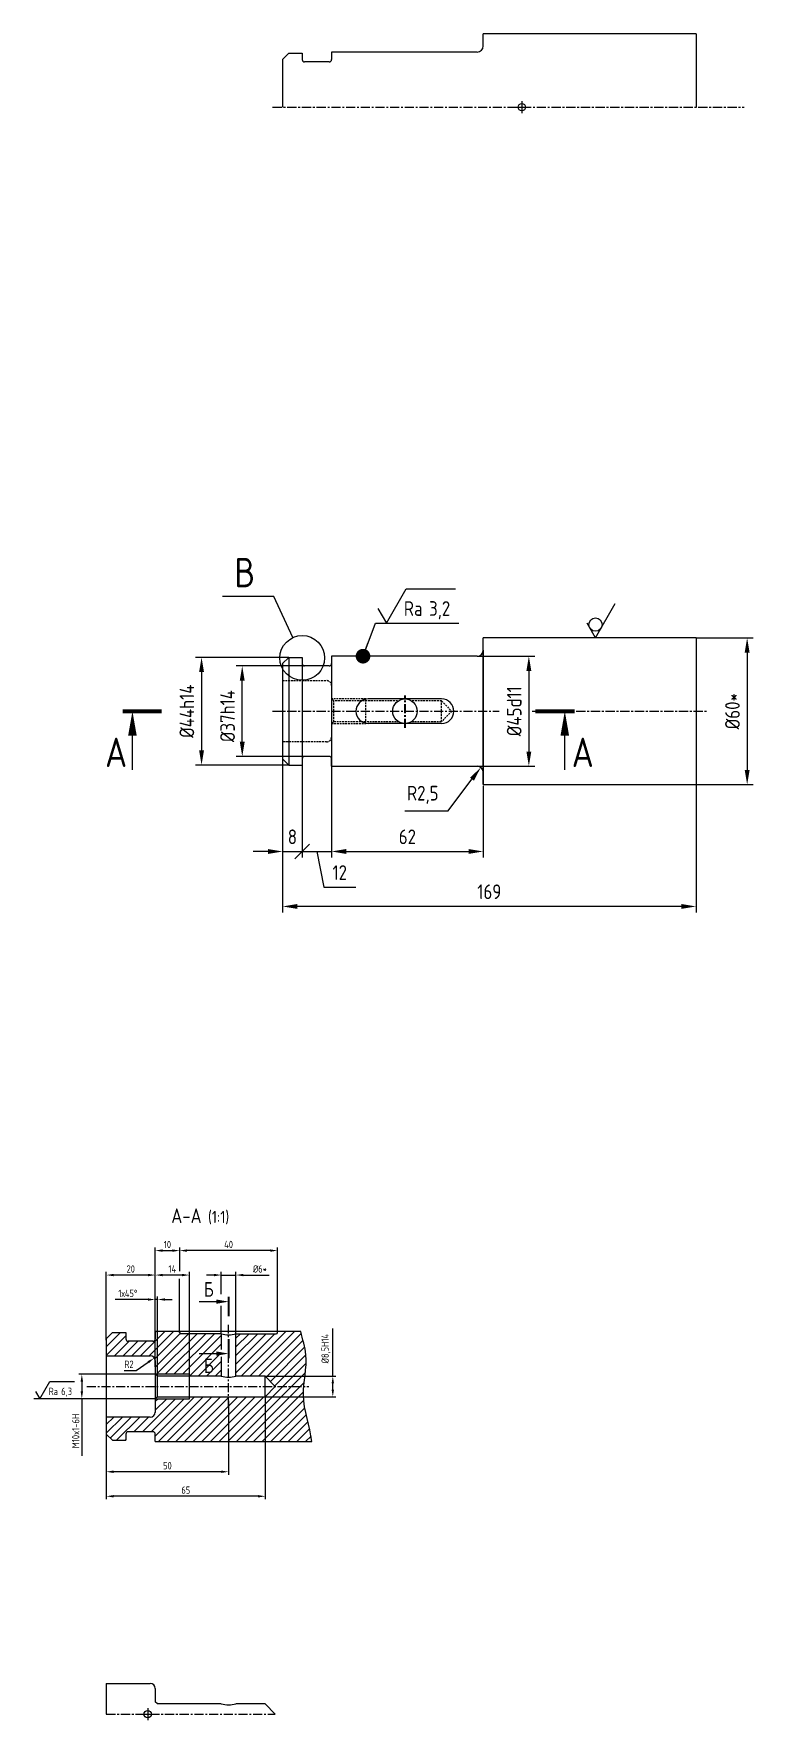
# Model space of a CAD drawing. Header units: millimetres. Extents: x -8691 to -7552, y 71657 to 72350.
# Drawn here: x -8272 to -7977, y 71661 to 72350 of the extents above; entities that cross this region are included whole.
import ezdxf
from ezdxf.enums import TextEntityAlignment as Align

# ---------------------------------------------------------------- set-up
doc = ezdxf.new("R2010")
doc.units = ezdxf.units.MM
doc.header["$LTSCALE"] = 3
doc.header["$MEASUREMENT"] = 0
doc.linetypes.add('CENTER', pattern=[2, 1.25, -0.25, 0.25, -0.25])
doc.linetypes.add('HIDDEN', pattern=[0.375, 0.25, -0.125])
for name, color, linetype in [('Bord', 1, 'Continuous'), ('CEN', 5, 'CENTER'), ('Cont', 6, 'Continuous'), ('DIM', 7, 'Continuous'), ('HATCH', 2, 'Continuous'), ('HIDE', 2, 'HIDDEN'), ('Text', 3, 'Continuous'), ('Textb', 6, 'Continuous')]:
    doc.layers.add(name, color=color, linetype=linetype)
doc.styles.add('Style1', font='romans.shx', dxfattribs={"width": 0.8})
doc.dimstyles.new('Lin_2.5', dxfattribs={"dimscale": 2.5, "dimtxt": 3, "dimasz": 3, "dimexe": 1.25, "dimexo": 0, "dimgap": 1.5, "dimtad": 1, "dimdec": 0, "dimrnd": 0.0005, "dimtxsty": 'Style1', "dimcen": 2.5, "dimclrt": 3, "dimadec": 0, "dimazin": 0, "dimtfac": 1, "dimtdec": 0, "dimtmove": 0, "dimatfit": 3, "dimldrblk": 'DOT', "dimfxl": 1, "dimarcsym": 0})
doc.dimstyles.new('Lin_2_1', dxfattribs={"dimscale": 2, "dimtxt": 3, "dimasz": 3, "dimexe": 1.25, "dimexo": 0, "dimgap": 1, "dimtad": 1, "dimtoh": 1, "dimdec": 0, "dimrnd": 0.0005, "dimtxsty": 'Style1', "dimcen": 2.5, "dimclrt": 3, "dimadec": 0, "dimazin": 0, "dimtfac": 1, "dimtdec": 0, "dimtmove": 0, "dimatfit": 3, "dimldrblk": 'DOT', "dimfxl": 1, "dimarcsym": 0})
doc.dimstyles.new('Lin_2_topach', dxfattribs={"dimscale": 2, "dimtxt": 3, "dimasz": 3, "dimexe": 1.25, "dimexo": 0, "dimgap": 1, "dimtad": 1, "dimdec": 3, "dimrnd": 0.0005, "dimtxsty": 'Style1', "dimcen": 2.5, "dimclrt": 3, "dimadec": 0, "dimazin": 0, "dimtfac": 1, "dimtdec": 3, "dimtmove": 0, "dimatfit": 3, "dimldrblk": 'DOT', "dimfxl": 1, "dimarcsym": 0})
doc.dimstyles.new('Rad', dxfattribs={"dimtxt": 3, "dimasz": 3, "dimexe": 1.25, "dimexo": 0, "dimgap": 1, "dimtad": 1, "dimtoh": 1, "dimdec": 3, "dimrnd": 0.0005, "dimtxsty": 'Style1', "dimcen": 2.5, "dimclrt": 3, "dimadec": 0, "dimazin": 0, "dimtfac": 1, "dimtdec": 3, "dimtmove": 0, "dimatfit": 3, "dimfxl": 1, "dimarcsym": 0})
doc.dimstyles.new('RAD2', dxfattribs={"dimtxt": 3, "dimasz": 3, "dimexe": 1.5, "dimexo": 0, "dimgap": 1.5, "dimtad": 2, "dimtoh": 1, "dimzin": 9, "dimdsep": 46, "dimtxsty": 'Style1', "dimcen": 0, "dimclrt": 3, "dimadec": 0, "dimazin": 0, "dimtfac": 1, "dimtix": 1, "dimtmove": 1, "dimatfit": 3, "dimfxl": 1, "dimtolj": 1, "dimtzin": 9, "dimarcsym": 0})
pattern_1 = [(45, (-152.0613, 0), (-1.76776695, 1.76776695), [])]

# ---------------------------------------------------------------- blocks, each defined once
blk = doc.blocks.new('ZNAK17')
at = {"layer": 'Text', "style": 'Style1', "width": 0.8}
blk.add_attdef('1', (4.05, -1.31), '', height=3, dxfattribs=at)
at = {"layer": 'Textb', "style": 'Style1', "width": 0.8}
blk.add_attdef('А', text='', height=6, dxfattribs=at).set_placement((3.96, 0.07), align=Align.RIGHT)
blk.add_attdef('SC', (6.6, 0.07), '', height=5, dxfattribs=at)
blk = doc.blocks.new('ZNAK01')
at = {"layer": 'Textb', "style": 'Style1', "width": 0.8}
blk.add_attdef('А', text='', height=6, dxfattribs=at).set_placement((3.95, -0.02), align=Align.RIGHT)
blk.add_attdef('SC(1)', (5.07, -0.02), '', height=5, dxfattribs=at)
blk = doc.blocks.new('sherISO_04')
at = {"layer": 'Text'}
blk.add_line((4.04, 7), (14.12, 7), dxfattribs=at)
blk.add_lwpolyline([(-1.73, 3), (0, 0), (4.04, 7)], dxfattribs=at)
at = {"layer": 'Text', "style": 'Style1', "width": 0.8}
blk.add_text('Ra', height=3, dxfattribs=at).set_placement((3.58, 1.5))
blk.add_attdef('3,2', (8.73, 1.5), '', height=3, dxfattribs=at)
blk = doc.blocks.new('sherISO_09')
at = {"layer": 'Text'}
for q in [(4.04, 7), (-1.73, 3)]:
    blk.add_line((0, 0), q, dxfattribs=at)
blk.add_circle((0, 2.71), 1.35, dxfattribs=at)
blk = doc.blocks.new('*D29')
at = {"layer": 'Defpoints', "color": 0, "transparency": 16777216}
for p in [(-8000.81, 72103.01), (-8000.81, 72043.01), (-7979.91, 72043.01)]:
    blk.add_point(p, dxfattribs=at)
at = {"layer": 'DIM', "color": 0, "lineweight": -2, "transparency": 16777216}
for p, q in [((-8000.81, 72103.01), (-7977.41, 72103.01)), ((-7979.91, 72097.01), (-7979.91, 72049.01)), ((-8000.81, 72043.01), (-7977.41, 72043.01))]:
    blk.add_line(p, q, dxfattribs=at)
at = {"layer": 'DIM', "color": 0, "transparency": 16777216}
for points in [[(-7980.91, 72097.01), (-7978.91, 72097.01), (-7979.91, 72103.01)], [(-7980.91, 72049.01), (-7978.91, 72049.01), (-7979.91, 72043.01)]]:
    blk.add_solid(points, dxfattribs=at)
at = {"layer": 'DIM', "color": 3, "transparency": 16777216, "insert": (-7985.91, 72073.01), "char_height": 6, "attachment_point": 5, "rotation": 90, "style": 'Style1'}
blk.add_mtext('%%C60*', dxfattribs=at)
blk = doc.blocks.new('_Dot')
at = {"color": 0, "linetype": 'ByBlock', "lineweight": -2}
blk.add_line((-0.5, 0), (-1, 0), dxfattribs=at)
at = {"color": 0, "linetype": 'ByBlock', "const_width": 0.5}
blk.add_lwpolyline([(-0.25, 0, 1), (0.25, 0, 1)], format="xyb", close=True, dxfattribs=at)
blk = doc.blocks.new('*D30')
at = {"layer": 'Defpoints', "color": 0, "transparency": 16777216}
for p in [(-8186.32, 72091.52), (-8160.81, 72091.52), (-8160.81, 72054.52)]:
    blk.add_point(p, dxfattribs=at)
at = {"layer": 'DIM', "color": 0, "lineweight": -2, "transparency": 16777216}
for p, q in [((-8160.81, 72091.52), (-8188.82, 72091.52)), ((-8186.32, 72060.52), (-8186.32, 72085.52)), ((-8160.81, 72054.52), (-8188.82, 72054.52))]:
    blk.add_line(p, q, dxfattribs=at)
at = {"layer": 'DIM', "color": 0, "transparency": 16777216}
for points in [[(-8187.32, 72085.52), (-8185.32, 72085.52), (-8186.32, 72091.52)], [(-8187.32, 72060.52), (-8185.32, 72060.52), (-8186.32, 72054.52)]]:
    blk.add_solid(points, dxfattribs=at)
at = {"layer": 'DIM', "color": 3, "transparency": 16777216, "insert": (-8192.32, 72071.02), "char_height": 6, "attachment_point": 5, "rotation": 90, "style": 'Style1'}
blk.add_mtext('%%C37h14', dxfattribs=at)
blk = doc.blocks.new('*D31')
at = {"layer": 'Defpoints', "color": 0, "transparency": 16777216}
for p in [(-8167.31, 72095.02), (-8202.96, 72051.02), (-8167.31, 72051.02)]:
    blk.add_point(p, dxfattribs=at)
at = {"layer": 'DIM', "color": 0, "lineweight": -2, "transparency": 16777216}
for p, q in [((-8167.31, 72095.02), (-8205.46, 72095.02)), ((-8202.96, 72089.02), (-8202.96, 72057.02)), ((-8167.31, 72051.02), (-8205.46, 72051.02))]:
    blk.add_line(p, q, dxfattribs=at)
at = {"layer": 'DIM', "color": 0, "transparency": 16777216}
for points in [[(-8203.96, 72089.02), (-8201.96, 72089.02), (-8202.96, 72095.02)], [(-8203.96, 72057.02), (-8201.96, 72057.02), (-8202.96, 72051.02)]]:
    blk.add_solid(points, dxfattribs=at)
at = {"layer": 'DIM', "color": 3, "transparency": 16777216, "insert": (-8208.96, 72073.02), "char_height": 6, "attachment_point": 5, "rotation": 90, "style": 'Style1'}
blk.add_mtext('%%C44h14', dxfattribs=at)
blk = doc.blocks.new('RAZREZ07')
at = {"layer": 'Text'}
blk.add_lwpolyline([(0, 12), (0, 5)], dxfattribs=at)
blk.add_lwpolyline([(0, 0, 0, 1.76, 0), (0, 5, 1.76, 1.76, 0)], format="xyseb", dxfattribs=at)
at = {"layer": 'Text', "const_width": 0.8}
blk.add_lwpolyline([(-2, 0), (6, 0)], dxfattribs=at)
at = {"layer": 'Textb', "style": 'Style1', "width": 0.8}
blk.add_attdef('А', (-5.59, 5.4), '', height=6, dxfattribs=at)
blk = doc.blocks.new('*D32')
at = {"layer": 'Defpoints', "color": 0, "transparency": 16777216}
for p in [(-8090.31, 72095.52), (-8090.51, 72050.52), (-8069.15, 72050.52)]:
    blk.add_point(p, dxfattribs=at)
at = {"layer": 'DIM', "color": 0, "lineweight": -2, "transparency": 16777216}
for p, q in [((-8090.31, 72095.52), (-8066.65, 72095.52)), ((-8069.15, 72089.52), (-8069.15, 72056.52)), ((-8090.51, 72050.52), (-8066.65, 72050.52))]:
    blk.add_line(p, q, dxfattribs=at)
at = {"layer": 'DIM', "color": 0, "transparency": 16777216}
for points in [[(-8070.15, 72089.52), (-8068.15, 72089.52), (-8069.15, 72095.52)], [(-8070.15, 72056.52), (-8068.15, 72056.52), (-8069.15, 72050.52)]]:
    blk.add_solid(points, dxfattribs=at)
at = {"layer": 'DIM', "color": 3, "transparency": 16777216, "insert": (-8075.15, 72073.01), "char_height": 6, "attachment_point": 5, "rotation": 90, "style": 'Style1'}
blk.add_mtext('%%C45d11', dxfattribs=at)
blk = doc.blocks.new('*D33')
at = {"layer": 'Defpoints', "color": 0, "transparency": 16777216}
for p in [(-8090.31, 72048.02), (-8088.81, 72050.02)]:
    blk.add_point(p, dxfattribs=at)
at = {"layer": 'DIM', "color": 0, "lineweight": -2, "transparency": 16777216}
for p, q in [((-8102.2, 72032.25), (-8092.42, 72045.23)), ((-8119.82, 72032.25), (-8102.2, 72032.25))]:
    blk.add_line(p, q, dxfattribs=at)
at = {"layer": 'DIM', "color": 0, "transparency": 16777216}
blk.add_solid([(-8093.22, 72045.83), (-8091.62, 72044.62), (-8088.81, 72050.02)], dxfattribs=at)
at = {"layer": 'DIM', "color": 3, "transparency": 16777216, "insert": (-8112.51, 72038.82), "char_height": 6, "attachment_point": 5, "style": 'Style1'}
blk.add_mtext('\\A1;R2,5', dxfattribs=at)
blk = doc.blocks.new('*D34')
at = {"layer": 'Defpoints', "color": 0, "transparency": 16777216}
for p in [(-8149.81, 72050.52), (-8087.81, 72042.52), (-8087.81, 72015.68)]:
    blk.add_point(p, dxfattribs=at)
at = {"layer": 'DIM', "color": 0, "lineweight": -2, "transparency": 16777216}
for p, q in [((-8149.81, 72050.52), (-8149.81, 72013.18)), ((-8087.81, 72042.52), (-8087.81, 72013.18)), ((-8143.81, 72015.68), (-8093.81, 72015.68))]:
    blk.add_line(p, q, dxfattribs=at)
at = {"layer": 'DIM', "color": 0, "transparency": 16777216}
for points in [[(-8143.81, 72016.68), (-8143.81, 72014.68), (-8149.81, 72015.68)], [(-8093.81, 72016.68), (-8093.81, 72014.68), (-8087.81, 72015.68)]]:
    blk.add_solid(points, dxfattribs=at)
at = {"layer": 'DIM', "color": 3, "transparency": 16777216, "insert": (-8118.81, 72021.68), "char_height": 6, "attachment_point": 5, "style": 'Style1'}
blk.add_mtext('62', dxfattribs=at)
blk = doc.blocks.new('_OBLIQUE')
at = {"color": 0, "linetype": 'ByBlock'}
blk.add_line((-0.5, -0.5), (0.5, 0.5), dxfattribs=at)
blk = doc.blocks.new('*D35')
at = {"layer": 'Defpoints', "color": 0, "transparency": 16777216}
for p in [(-8169.81, 72053.52), (-8161.81, 72051.02), (-8161.81, 72015.68)]:
    blk.add_point(p, dxfattribs=at)
at = {"layer": 'DIM', "color": 0, "lineweight": -2, "transparency": 16777216}
for p, q in [((-8169.81, 72053.52), (-8169.81, 72013.18)), ((-8161.81, 72051.02), (-8161.81, 72013.18)), ((-8175.81, 72015.68), (-8181.81, 72015.68)), ((-8169.81, 72015.68), (-8161.81, 72015.68)), ((-8161.81, 72015.68), (-8155.81, 72015.68))]:
    blk.add_line(p, q, dxfattribs=at)
at = {"layer": 'DIM', "color": 0, "transparency": 16777216}
blk.add_solid([(-8175.81, 72016.68), (-8175.81, 72014.68), (-8169.81, 72015.68)], dxfattribs=at)
at = {"layer": 'DIM', "color": 0, "lineweight": -2, "transparency": 16777216, "xscale": 6, "yscale": 6, "zscale": 6, "rotation": 180}
blk.add_blockref('_OBLIQUE', (-8161.81, 72015.68), dxfattribs=at)
at = {"layer": 'DIM', "color": 3, "transparency": 16777216, "insert": (-8165.81, 72021.68), "char_height": 6, "attachment_point": 5, "style": 'Style1'}
blk.add_mtext('8', dxfattribs=at)
blk = doc.blocks.new('*D36')
at = {"layer": 'Defpoints', "color": 0, "transparency": 16777216}
for p in [(-8000.81, 72043.01), (-8169.81, 72013.18), (-8169.81, 71993.22)]:
    blk.add_point(p, dxfattribs=at)
at = {"layer": 'DIM', "color": 0, "lineweight": -2, "transparency": 16777216}
for p, q in [((-8000.81, 72043.01), (-8000.81, 71990.72)), ((-8169.81, 72013.18), (-8169.81, 71990.72)), ((-8006.81, 71993.22), (-8163.81, 71993.22))]:
    blk.add_line(p, q, dxfattribs=at)
at = {"layer": 'DIM', "color": 0, "transparency": 16777216}
for points in [[(-8163.81, 71994.22), (-8163.81, 71992.22), (-8169.81, 71993.22)], [(-8006.81, 71994.22), (-8006.81, 71992.22), (-8000.81, 71993.22)]]:
    blk.add_solid(points, dxfattribs=at)
at = {"layer": 'DIM', "color": 3, "transparency": 16777216, "insert": (-8085.31, 71999.22), "char_height": 6, "attachment_point": 5, "style": 'Style1'}
blk.add_mtext('169', dxfattribs=at)
blk = doc.blocks.new('*D37')
at = {"layer": 'Defpoints', "color": 0, "transparency": 16777216}
for p in [(-8161.81, 72051.02), (-8149.81, 72050.52), (-8149.81, 72015.68)]:
    blk.add_point(p, dxfattribs=at)
at = {"layer": 'DIM', "color": 0, "lineweight": -2, "transparency": 16777216}
for p, q in [((-8161.81, 72051.02), (-8161.81, 72013.18)), ((-8149.81, 72050.52), (-8149.81, 72013.18)), ((-8161.81, 72015.68), (-8149.81, 72015.68)), ((-8155.81, 72015.68), (-8153, 72001.05)), ((-8153, 72001.05), (-8139.92, 72001.05))]:
    blk.add_line(p, q, dxfattribs=at)
at = {"layer": 'DIM', "color": 0, "lineweight": -2, "transparency": 16777216, "xscale": 6, "yscale": 6, "zscale": 6, "rotation": 180}
blk.add_blockref('_OBLIQUE', (-8161.81, 72015.68), dxfattribs=at)
at = {"layer": 'DIM', "color": 3, "transparency": 16777216, "insert": (-8146.46, 72007.05), "char_height": 6, "attachment_point": 5, "style": 'Style1'}
blk.add_mtext('12', dxfattribs=at)
blk = doc.blocks.new('_None')
blk = doc.blocks.new('razrez01')
at = {"layer": 'Text'}
blk.add_lwpolyline([(-12, 0), (-5, 0)], dxfattribs=at)
blk.add_lwpolyline([(0, 0, 0, 1.76, 0), (-5, 0, 1.76, 1.76, 0)], format="xyseb", dxfattribs=at)
at = {"layer": 'Text', "const_width": 0.8}
blk.add_lwpolyline([(0, 2), (0, -6)], dxfattribs=at)
at = {"layer": 'Textb', "style": 'Style1', "width": 0.8}
blk.add_attdef('A', (-10.16, 2), '', height=6, dxfattribs=at)
blk = doc.blocks.new('*D39')
at = {"layer": 'Defpoints', "color": 0, "transparency": 16777216}
for p in [(-8188.9, 71842.53), (-8194.9, 71834.65), (-8188.9, 71818.54)]:
    blk.add_point(p, dxfattribs=at)
at = {"layer": 'DIM', "color": 0, "lineweight": -2, "transparency": 16777216}
for p, q in [((-8197.9, 71842.53), (-8200.9, 71842.53)), ((-8194.9, 71834.65), (-8194.9, 71843.78)), ((-8194.9, 71842.53), (-8188.9, 71842.53)), ((-8188.9, 71818.54), (-8188.9, 71843.78)), ((-8185.9, 71842.53), (-8175.3, 71842.53))]:
    blk.add_line(p, q, dxfattribs=at)
at = {"layer": 'DIM', "color": 0, "transparency": 16777216}
for points in [[(-8197.9, 71843.03), (-8197.9, 71842.03), (-8194.9, 71842.53)], [(-8185.9, 71843.03), (-8185.9, 71842.03), (-8188.9, 71842.53)]]:
    blk.add_solid(points, dxfattribs=at)
at = {"layer": 'DIM', "color": 3, "transparency": 16777216, "insert": (-8179.1, 71845.03), "char_height": 3, "attachment_point": 5, "style": 'Style1'}
blk.add_mtext('%%C6*', dxfattribs=at)
blk = doc.blocks.new('*D40')
at = {"layer": 'Defpoints', "color": 0, "transparency": 16777216}
for p in [(-8211.9, 71852.53), (-8221.9, 71843.78), (-8211.9, 71844.18)]:
    blk.add_point(p, dxfattribs=at)
at = {"layer": 'DIM', "color": 0, "lineweight": -2, "transparency": 16777216}
for p, q in [((-8221.9, 71843.78), (-8221.9, 71853.78)), ((-8211.9, 71844.18), (-8211.9, 71853.78)), ((-8218.9, 71852.53), (-8214.9, 71852.53))]:
    blk.add_line(p, q, dxfattribs=at)
at = {"layer": 'DIM', "color": 0, "transparency": 16777216}
for points in [[(-8218.9, 71853.03), (-8218.9, 71852.03), (-8221.9, 71852.53)], [(-8214.9, 71853.03), (-8214.9, 71852.03), (-8211.9, 71852.53)]]:
    blk.add_solid(points, dxfattribs=at)
at = {"layer": 'DIM', "color": 3, "transparency": 16777216, "insert": (-8216.9, 71855.03), "char_height": 3, "attachment_point": 5, "style": 'Style1'}
blk.add_mtext('10', dxfattribs=at)
blk = doc.blocks.new('*D41')
at = {"layer": 'Defpoints', "color": 0, "transparency": 16777216}
for p in [(-8211.9, 71852.53), (-8211.9, 71846.8), (-8171.9, 71819.48)]:
    blk.add_point(p, dxfattribs=at)
at = {"layer": 'DIM', "color": 0, "lineweight": -2, "transparency": 16777216}
for p, q in [((-8211.9, 71846.8), (-8211.9, 71853.78)), ((-8171.9, 71819.48), (-8171.9, 71853.78)), ((-8174.9, 71852.53), (-8208.9, 71852.53))]:
    blk.add_line(p, q, dxfattribs=at)
at = {"layer": 'DIM', "color": 0, "transparency": 16777216}
for points in [[(-8208.9, 71853.03), (-8208.9, 71852.03), (-8211.9, 71852.53)], [(-8174.9, 71853.03), (-8174.9, 71852.03), (-8171.9, 71852.53)]]:
    blk.add_solid(points, dxfattribs=at)
at = {"layer": 'DIM', "color": 3, "transparency": 16777216, "insert": (-8191.9, 71855.03), "char_height": 3, "attachment_point": 5, "style": 'Style1'}
blk.add_mtext('40', dxfattribs=at)
blk = doc.blocks.new('*D42')
at = {"layer": 'Defpoints', "color": 0, "transparency": 16777216}
for p in [(-8241.9, 71842.53), (-8241.9, 71815.98), (-8221.9, 71806.98)]:
    blk.add_point(p, dxfattribs=at)
at = {"layer": 'DIM', "color": 0, "lineweight": -2, "transparency": 16777216}
for p, q in [((-8241.9, 71815.98), (-8241.9, 71843.78)), ((-8224.9, 71842.53), (-8238.9, 71842.53)), ((-8221.9, 71806.98), (-8221.9, 71843.78))]:
    blk.add_line(p, q, dxfattribs=at)
at = {"layer": 'DIM', "color": 0, "transparency": 16777216}
for points in [[(-8238.9, 71843.03), (-8238.9, 71842.03), (-8241.9, 71842.53)], [(-8224.9, 71843.03), (-8224.9, 71842.03), (-8221.9, 71842.53)]]:
    blk.add_solid(points, dxfattribs=at)
at = {"layer": 'DIM', "color": 3, "transparency": 16777216, "insert": (-8231.9, 71845.03), "char_height": 3, "attachment_point": 5, "style": 'Style1'}
blk.add_mtext('20', dxfattribs=at)
blk = doc.blocks.new('*D43')
at = {"layer": 'Defpoints', "color": 0, "transparency": 16777216}
for p in [(-8220.9, 71832.53), (-8221.9, 71804.98), (-8220.9, 71798.73)]:
    blk.add_point(p, dxfattribs=at)
at = {"layer": 'DIM', "color": 0, "lineweight": -2, "transparency": 16777216}
for p, q in [((-8224.9, 71832.53), (-8238.25, 71832.53)), ((-8221.9, 71804.98), (-8221.9, 71833.78)), ((-8220.9, 71832.53), (-8221.9, 71832.53)), ((-8220.9, 71798.73), (-8220.9, 71833.78)), ((-8217.9, 71832.53), (-8214.9, 71832.53))]:
    blk.add_line(p, q, dxfattribs=at)
at = {"layer": 'DIM', "color": 0, "transparency": 16777216}
for points in [[(-8224.9, 71833.03), (-8224.9, 71832.03), (-8221.9, 71832.53)], [(-8217.9, 71833.03), (-8217.9, 71832.03), (-8220.9, 71832.53)]]:
    blk.add_solid(points, dxfattribs=at)
at = {"layer": 'DIM', "color": 3, "transparency": 16777216, "insert": (-8233.07, 71835.03), "char_height": 3, "attachment_point": 5, "style": 'Style1'}
blk.add_mtext('1х45%%D', dxfattribs=at)
blk = doc.blocks.new('*D44')
at = {"layer": 'Defpoints', "color": 0, "transparency": 16777216}
for p in [(-8221.9, 71842.53), (-8221.9, 71814.48), (-8207.9, 71799.48)]:
    blk.add_point(p, dxfattribs=at)
at = {"layer": 'DIM', "color": 0, "lineweight": -2, "transparency": 16777216}
for p, q in [((-8221.9, 71814.48), (-8221.9, 71843.78)), ((-8210.9, 71842.53), (-8218.9, 71842.53)), ((-8207.9, 71799.48), (-8207.9, 71843.78))]:
    blk.add_line(p, q, dxfattribs=at)
at = {"layer": 'DIM', "color": 0, "transparency": 16777216}
for points in [[(-8218.9, 71843.03), (-8218.9, 71842.03), (-8221.9, 71842.53)], [(-8210.9, 71843.03), (-8210.9, 71842.03), (-8207.9, 71842.53)]]:
    blk.add_solid(points, dxfattribs=at)
at = {"layer": 'DIM', "color": 3, "transparency": 16777216, "insert": (-8214.9, 71845.03), "char_height": 3, "attachment_point": 5, "style": 'Style1'}
blk.add_mtext('14', dxfattribs=at)
blk = doc.blocks.new('*D45')
at = {"layer": 'Defpoints', "color": 0, "transparency": 16777216}
for p in [(-8191.9, 71791.09), (-8241.9, 71777.48), (-8241.9, 71762.12)]:
    blk.add_point(p, dxfattribs=at)
at = {"layer": 'DIM', "color": 0, "lineweight": -2, "transparency": 16777216}
for p, q in [((-8191.9, 71791.09), (-8191.9, 71760.87)), ((-8241.9, 71777.48), (-8241.9, 71760.87)), ((-8194.9, 71762.12), (-8238.9, 71762.12))]:
    blk.add_line(p, q, dxfattribs=at)
at = {"layer": 'DIM', "color": 0, "transparency": 16777216}
for points in [[(-8238.9, 71762.62), (-8238.9, 71761.62), (-8241.9, 71762.12)], [(-8194.9, 71762.62), (-8194.9, 71761.62), (-8191.9, 71762.12)]]:
    blk.add_solid(points, dxfattribs=at)
at = {"layer": 'DIM', "color": 3, "transparency": 16777216, "insert": (-8216.9, 71764.62), "char_height": 3, "attachment_point": 5, "style": 'Style1'}
blk.add_mtext('50', dxfattribs=at)
blk = doc.blocks.new('*D46')
at = {"layer": 'Defpoints', "color": 0, "transparency": 16777216}
for p in [(-8176.9, 71792.73), (-8241.9, 71777.48), (-8241.9, 71752.1)]:
    blk.add_point(p, dxfattribs=at)
at = {"layer": 'DIM', "color": 0, "lineweight": -2, "transparency": 16777216}
for p, q in [((-8176.9, 71792.73), (-8176.9, 71750.85)), ((-8241.9, 71777.48), (-8241.9, 71750.85)), ((-8179.9, 71752.1), (-8238.9, 71752.1))]:
    blk.add_line(p, q, dxfattribs=at)
at = {"layer": 'DIM', "color": 0, "transparency": 16777216}
for points in [[(-8238.9, 71752.6), (-8238.9, 71751.6), (-8241.9, 71752.1)], [(-8179.9, 71752.6), (-8179.9, 71751.6), (-8176.9, 71752.1)]]:
    blk.add_solid(points, dxfattribs=at)
at = {"layer": 'DIM', "color": 3, "transparency": 16777216, "insert": (-8209.4, 71754.6), "char_height": 3, "attachment_point": 5, "style": 'Style1'}
blk.add_mtext('65', dxfattribs=at)
blk = doc.blocks.new('*D47')
at = {"layer": 'Defpoints', "color": 0, "transparency": 16777216}
for p in [(-8176.9, 71801.23), (-8149.3, 71801.23), (-8176.9, 71792.73)]:
    blk.add_point(p, dxfattribs=at)
at = {"layer": 'DIM', "color": 0, "lineweight": -2, "transparency": 16777216}
for p, q in [((-8149.3, 71801.23), (-8149.3, 71820.63)), ((-8176.9, 71801.23), (-8148.05, 71801.23)), ((-8149.3, 71795.73), (-8149.3, 71798.23)), ((-8176.9, 71792.73), (-8148.05, 71792.73))]:
    blk.add_line(p, q, dxfattribs=at)
at = {"layer": 'DIM', "color": 0, "transparency": 16777216}
for points in [[(-8149.8, 71798.23), (-8148.8, 71798.23), (-8149.3, 71801.23)], [(-8149.8, 71795.73), (-8148.8, 71795.73), (-8149.3, 71792.73)]]:
    blk.add_solid(points, dxfattribs=at)
at = {"layer": 'DIM', "color": 3, "transparency": 16777216, "insert": (-8152.09, 71812.43), "char_height": 3, "attachment_point": 5, "rotation": 90, "style": 'Style1'}
blk.add_mtext('%%C8,5H14', dxfattribs=at)
blk = doc.blocks.new('*D48')
at = {"layer": 'Defpoints', "color": 0, "transparency": 16777216}
for p in [(-8221.9, 71801.98), (-8251.9, 71791.98), (-8221.9, 71791.98)]:
    blk.add_point(p, dxfattribs=at)
at = {"layer": 'DIM', "color": 0, "lineweight": -2, "transparency": 16777216}
for p, q in [((-8221.9, 71801.98), (-8253.15, 71801.98)), ((-8251.9, 71798.98), (-8251.9, 71794.98)), ((-8221.9, 71791.98), (-8253.15, 71791.98)), ((-8251.9, 71791.98), (-8251.9, 71768.58))]:
    blk.add_line(p, q, dxfattribs=at)
at = {"layer": 'DIM', "color": 0, "transparency": 16777216}
for points in [[(-8252.4, 71798.98), (-8251.4, 71798.98), (-8251.9, 71801.98)], [(-8252.4, 71794.98), (-8251.4, 71794.98), (-8251.9, 71791.98)]]:
    blk.add_solid(points, dxfattribs=at)
at = {"layer": 'DIM', "color": 3, "transparency": 16777216, "insert": (-8254.4, 71778.78), "char_height": 3, "attachment_point": 5, "rotation": 90, "style": 'Style1'}
blk.add_mtext('M10x1-6H', dxfattribs=at)
blk = doc.blocks.new('sherISO_03')
at = {"layer": 'Text'}
blk.add_line((4.04, 7), (14.12, 7), dxfattribs=at)
blk.add_lwpolyline([(-1.73, 3), (0, 0), (4.04, 7)], dxfattribs=at)
at = {"layer": 'Text', "style": 'Style1', "width": 0.8}
blk.add_text('Ra', height=3, dxfattribs=at).set_placement((3.58, 1.5))
blk.add_attdef('6,3', (8.73, 1.5), '', height=3, dxfattribs=at)
blk = doc.blocks.new('*D49')
at = {"layer": 'Defpoints', "color": 0, "transparency": 16777216}
for p in [(-8223.9, 71807.48), (-8222.25, 71808.61)]:
    blk.add_point(p, dxfattribs=at)
at = {"layer": 'DIM', "color": 0, "lineweight": -2, "transparency": 16777216}
for p, q in [((-8229.67, 71803.55), (-8224.73, 71806.92)), ((-8234.56, 71803.55), (-8229.67, 71803.55))]:
    blk.add_line(p, q, dxfattribs=at)
at = {"layer": 'DIM', "color": 0, "transparency": 16777216}
blk.add_solid([(-8225.01, 71807.33), (-8224.45, 71806.51), (-8222.25, 71808.61)], dxfattribs=at)
at = {"layer": 'DIM', "color": 3, "transparency": 16777216, "insert": (-8232.61, 71806.05), "char_height": 3, "attachment_point": 5, "style": 'Style1'}
blk.add_mtext('R2', dxfattribs=at)

msp = doc.modelspace()

# ---------------------------------------------------------------- hatches: boundary and pattern name
at = {"layer": 'HATCH'}
h = msp.add_hatch(dxfattribs=at)
h.set_pattern_fill('ANSI31', color=256, scale=20, style=0)
h.set_pattern_definition(pattern_1)
h.paths.add_polyline_path([(-8194.9031, 71818.5443), (-8211.4031, 71818.5443, -0.41421356), (-8211.9031, 71819.0443), (-8211.9031, 71819.4818), (-8221.9031, 71819.4818), (-8221.9033, 71816.5047, -0.42095504), (-8222.9031, 71815.4818), (-8232.9031, 71815.4818, -0.41421356), (-8233.9031, 71816.4818), (-8233.9031, 71818.9818), (-8239.4031, 71818.9818), (-8241.9031, 71816.4818), (-8241.9031, 71809.4818), (-8223.9031, 71809.4818, -0.41421356), (-8221.9031, 71807.4818), (-8221.9031, 71801.9771), (-8207.9031, 71801.9818), (-8207.9031, 71801.2295), (-8194.9031, 71801.2316)])
edge = h.paths.add_edge_path()
edge.add_spline(control_points=[(-8161.185, 71796.9689), (-8160.8143, 71801.2905), (-8159.1572, 71808.9286), (-8161.7118, 71816.2919), (-8162.4031, 71819.4818)], knot_values=[63.02643144, 63.02643144, 63.02643144, 63.02643144, 75.98203038, 85.78344912, 85.78344912, 85.78344912, 85.78344912], degree=3, periodic=0)
edge.add_line((-8162.4031, 71819.4818), (-8171.9031, 71819.4818))
edge.add_line((-8171.9031, 71819.4818), (-8171.9031, 71819.0443))
edge.add_arc((-8172.4031, 71819.0443), 0.5, 270, 360, ccw=False)
edge.add_line((-8172.4031, 71818.5443), (-8188.9031, 71818.5443))
edge.add_line((-8188.9031, 71818.5443), (-8188.9031, 71801.2326))
edge.add_line((-8188.9031, 71801.2326), (-8176.9031, 71801.2345))
edge.add_line((-8176.9031, 71801.2345), (-8176.9031, 71801.2318))
edge.add_line((-8176.9031, 71801.2318), (-8172.8113, 71796.9689))
edge.add_line((-8172.8113, 71796.9689), (-8161.185, 71796.9689))
h.paths.add_polyline_path([(-8202.6488, 71800.9278), (-8195.7631, 71800.9278), (-8195.7631, 71809.9278), (-8202.6488, 71809.9278)], flags=9)
h = msp.add_hatch(dxfattribs=at)
h.set_pattern_fill('ANSI31', color=256, scale=20, style=0)
h.set_pattern_definition(pattern_1)
edge = h.paths.add_edge_path()
edge.add_spline(control_points=[(-8157.8497, 71774.4818), (-8158.6435, 71780.8108), (-8161.6633, 71788.2114), (-8161.2859, 71795.7922), (-8161.185, 71796.9689)], knot_values=[40.26183576, 40.26183576, 40.26183576, 40.26183576, 59.49874569, 63.02643144, 63.02643144, 63.02643144, 63.02643144], degree=3, periodic=0)
edge.add_line((-8161.185, 71796.9689), (-8172.8237, 71796.9689))
edge.add_line((-8172.8237, 71796.9689), (-8176.9031, 71792.7318))
edge.add_line((-8176.9031, 71792.7318), (-8207.9031, 71792.7318))
edge.add_line((-8207.9031, 71792.7318), (-8207.9031, 71791.9818))
edge.add_line((-8207.9031, 71791.9818), (-8221.9031, 71791.9818))
edge.add_line((-8221.9031, 71791.9818), (-8221.9031, 71786.4818))
edge.add_arc((-8223.9031, 71786.4818), 2, 270, 360, ccw=False)
edge.add_line((-8223.9031, 71784.4818), (-8241.9031, 71784.4818))
edge.add_line((-8241.9031, 71784.4818), (-8241.9031, 71777.4818))
edge.add_line((-8241.9031, 71777.4818), (-8239.4031, 71774.9818))
edge.add_line((-8239.4031, 71774.9818), (-8233.9031, 71774.9818))
edge.add_line((-8233.9031, 71774.9818), (-8233.9031, 71777.4818))
edge.add_arc((-8232.9031, 71777.4818), 1, 90, 180, ccw=False)
edge.add_line((-8232.9031, 71778.4818), (-8222.9031, 71778.4818))
edge.add_arc((-8222.9031, 71777.4818), 1, -0.1522034, 90, ccw=False)
edge.add_line((-8221.9031, 71777.4791), (-8221.9071, 71774.4818))
edge.add_line((-8221.9071, 71774.4818), (-8157.8497, 71774.4818))

# ---------------------------------------------------------------- linework, layer by layer
at = {"layer": 'Bord'}
for p, q in [((-8207.9031, 71801.9818), (-8221.9034, 71801.9771)), ((-8220.9031, 71801.2274), (-8221.9031, 71801.9771)), ((-8221.9031, 71791.9818), (-8207.9031, 71791.9818))]:
    msp.add_line(p, q, dxfattribs=at)
msp.add_open_spline([(-8157.8497, 71774.4818), (-8158.6435, 71780.8108), (-8163.3819, 71792.4232), (-8158.7612, 71807.7872), (-8161.7118, 71816.2919), (-8162.4031, 71819.4818)], degree=3, knots=[40.26183576, 40.26183576, 40.26183576, 40.26183576, 59.49874569, 75.98203038, 85.78344912, 85.78344912, 85.78344912, 85.78344912], dxfattribs=at)
at = {"layer": 'CEN'}
for p, q in [((-8173.898, 72319.9674), (-7981.1382, 72319.9674)), ((-8119.8129, 72066.1995), (-8119.8129, 72079.5101)), ((-8119.5929, 72066.1995), (-8119.5929, 72079.5101)), ((-8173.898, 72073.0219), (-8081.3193, 72073.0219)), ((-8067.8004, 72073.0219), (-7995.8038, 72073.0219)), ((-8191.9031, 71788.6207), (-8191.9031, 71822.2209)), ((-8249.9031, 71796.9689), (-8159.0818, 71796.9689)), ((-8241.9031, 71663.0309), (-8172.8237, 71663.0309))]:
    msp.add_line(p, q, dxfattribs=at)
at = {"layer": 'Cont'}
for p, q in [((-8087.8129, 72344.9674), (-8087.8129, 72349.9674)), ((-8000.8129, 72349.9545), (-8087.8129, 72349.9545)), ((-8087.8129, 72344.9674), (-8087.8129, 72349.9545)), ((-8000.8129, 72349.9545), (-8000.8129, 72319.9674)), ((-8167.3129, 72341.9674), (-8169.8129, 72339.4674)), ((-8169.8129, 72339.4674), (-8169.8129, 72319.9674)), ((-8167.3129, 72341.9674), (-8161.8129, 72341.9674)), ((-8161.8129, 72341.9674), (-8161.8129, 72339.4674)), ((-8150.8129, 72338.4674), (-8160.8129, 72338.4674)), ((-8149.8129, 72342.4674), (-8149.8132, 72339.4443)), ((-8090.3129, 72342.4674), (-8149.8129, 72342.4674)), ((-8087.8129, 72098.0219), (-8087.8129, 72103.0219)), ((-8000.8129, 72103.009), (-8087.8129, 72103.009)), ((-8087.8129, 72043.009), (-8087.8129, 72103.009)), ((-8000.8129, 72103.009), (-8000.8129, 72043.009)), ((-8167.3129, 72095.0219), (-8169.8129, 72092.5219)), ((-8167.3129, 72095.0219), (-8167.3129, 72051.0219)), ((-8167.3129, 72095.0219), (-8161.8129, 72095.0219)), ((-8161.8129, 72095.0219), (-8161.8129, 72053.5219)), ((-8149.8129, 72095.5219), (-8149.8169, 72050.5219)), ((-8090.3129, 72095.5219), (-8149.8129, 72095.5219)), ((-8087.8129, 72098.0219), (-8087.8129, 72047.9961)), ((-8169.8129, 72092.5219), (-8169.8129, 72053.5219)), ((-8150.8129, 72091.5219), (-8160.8129, 72091.5219)), ((-8104.8051, 72078.0219), (-8134.8208, 72078.0219)), ((-8104.8051, 72068.0219), (-8134.8208, 72068.0219)), ((-8169.8129, 72053.5219), (-8167.3129, 72051.0219)), ((-8161.8129, 72053.5219), (-8161.8129, 72051.0219)), ((-8150.8129, 72054.5219), (-8160.8129, 72054.5219)), ((-8149.8169, 72050.5219), (-8149.8129, 72053.5219)), ((-8167.3129, 72051.0219), (-8161.8129, 72051.0219)), ((-8149.8169, 72050.5219), (-8090.3129, 72050.5219)), ((-8087.8129, 72048.0219), (-8087.8129, 72043.0219)), ((-8087.8129, 72043.009), (-8000.8129, 72043.009)), ((-8239.4031, 71818.9818), (-8241.9031, 71816.4818)), ((-8239.4031, 71818.9818), (-8233.9031, 71818.9818)), ((-8233.9031, 71818.9818), (-8233.9031, 71816.4818)), ((-8221.9031, 71819.4818), (-8221.9033, 71816.4587)), ((-8162.4031, 71819.4818), (-8221.9031, 71819.4818)), ((-8211.9031, 71819.0443), (-8211.9031, 71819.4818)), ((-8171.9031, 71819.0443), (-8171.9031, 71819.4818)), ((-8241.9031, 71816.4818), (-8241.9031, 71777.4818)), ((-8222.9031, 71815.4818), (-8232.9031, 71815.4818)), ((-8194.9031, 71818.5443), (-8211.4031, 71818.5443)), ((-8194.9031, 71818.5443), (-8194.9031, 71812.1622)), ((-8188.9031, 71801.2326), (-8188.9031, 71818.5443)), ((-8188.9031, 71818.5443), (-8172.4031, 71818.5443)), ((-8241.9031, 71809.4818), (-8223.9031, 71809.4818)), ((-8221.9041, 71807.5468), (-8221.906, 71786.3735)), ((-8221.9031, 71807.4818), (-8221.9031, 71786.4818)), ((-8194.9031, 71809.1298), (-8194.9031, 71801.2387)), ((-8194.8782, 71801.2316), (-8220.9031, 71801.2274)), ((-8220.9031, 71792.7318), (-8220.9031, 71801.2274)), ((-8207.9031, 71791.9818), (-8207.9031, 71801.9818)), ((-8176.9031, 71801.2345), (-8188.9246, 71801.2326)), ((-8176.9031, 71792.7318), (-8176.9031, 71801.2345)), ((-8176.9031, 71801.2345), (-8172.8237, 71796.9689)), ((-8220.9031, 71792.7361), (-8221.9031, 71791.9864)), ((-8220.9031, 71792.7318), (-8176.9031, 71792.7318)), ((-8172.8237, 71796.9689), (-8176.9031, 71792.7318)), ((-8223.9031, 71784.4818), (-8241.9031, 71784.4818)), ((-8241.9031, 71777.4818), (-8239.4031, 71774.9818)), ((-8233.9031, 71777.4818), (-8233.9031, 71774.9818)), ((-8222.9031, 71778.4818), (-8232.9031, 71778.4818)), ((-8221.9071, 71774.4818), (-8221.9031, 71777.4818)), ((-8239.4031, 71774.9818), (-8233.9031, 71774.9818)), ((-8221.9071, 71774.4818), (-8157.8497, 71774.4818)), ((-8241.9031, 71675.5438), (-8241.9031, 71663.0309)), ((-8241.9031, 71675.5438), (-8223.9031, 71675.5438)), ((-8221.9031, 71673.5438), (-8221.9031, 71668.0391)), ((-8220.9031, 71667.2894), (-8221.9031, 71668.0391)), ((-8194.8782, 71667.2936), (-8220.9031, 71667.2894)), ((-8176.9031, 71667.2965), (-8188.9246, 71667.2946)), ((-8176.9031, 71667.2965), (-8172.8237, 71663.0309))]:
    msp.add_line(p, q, dxfattribs=at)
at = {"layer": 'Cont', "color": 2}
for p, q in [((-8072.003, 72322.4674), (-8072.003, 72317.4674)), ((-8072.003, 72322.4674), (-8072.003, 72317.4674)), ((-8074.503, 72319.9674), (-8069.503, 72319.9674)), ((-8074.503, 72319.9674), (-8069.503, 72319.9674)), ((-8227.4787, 71663.0309), (-8222.4787, 71663.0309)), ((-8224.9787, 71665.5309), (-8224.9787, 71660.5309))]:
    msp.add_line(p, q, dxfattribs=at)
for centre in [(-8072.003, 72319.9674), (-8072.003, 72319.9674), (-8224.9787, 71663.0309)]:
    msp.add_circle(centre, 1.5, dxfattribs=at)
at = {"layer": 'Cont'}
msp.add_circle((-8119.8129, 72073.0219), 5, dxfattribs=at)
for centre, radius, start, end in [((-8090.3129, 72344.9674), 2.5, 270, 0), ((-8160.8129, 72339.4674), 1, 180, 270), ((-8150.8129, 72339.4674), 1, 270, 0), ((-8090.3129, 72098.0219), 2.5, 270, 0), ((-8160.8129, 72092.5219), 1, 180, 270), ((-8150.8129, 72092.5219), 1, 270, 0), ((-8134.8208, 72073.0219), 5, 90, 270), ((-8134.8208, 72073.0219), 5, 90, 270), ((-8104.8051, 72073.0219), 5, 270, 90), ((-8104.8051, 72073.0219), 5, 270, 90), ((-8160.8129, 72053.5219), 1, 90, 180), ((-8150.8129, 72053.5219), 1, 0, 90), ((-8090.3129, 72048.0219), 2.5, 0, 90), ((-8211.4031, 71819.0443), 0.5, 180, 270), ((-8172.4031, 71819.0443), 0.5, 270, 0), ((-8232.9031, 71816.4818), 1, 180, 270), ((-8222.9031, 71816.4818), 1, 270, 0), ((-8191.9031, 71829.0754), 10.95, 254.0992624, 285.9007376), ((-8223.9031, 71807.4818), 2, 0, 90), ((-8191.9031, 71811.7698), 10.95, 254.0992624, 285.9007376), ((-8223.9031, 71786.4818), 2, 270, 0), ((-8232.9031, 71777.4818), 1, 90, 180), ((-8222.9031, 71777.4818), 1, 0, 90), ((-8223.9031, 71673.5438), 2, 0, 90), ((-8191.9031, 71677.8317), 10.95, 254.0992624, 285.9007376)]:
    msp.add_arc(centre, radius, start, end, dxfattribs=at)
at = {"layer": 'DIM'}
for p, q in [((-8173.4687, 72119.9754), (-8194.4127, 72119.9754)), ((-8165.6574, 72103.1091), (-8173.4687, 72119.9754)), ((-8211.9031, 71819.4818), (-8211.9031, 71840.9514)), ((-8194.9031, 71818.5443), (-8194.9031, 71829.9169)), ((-8253.1531, 71791.9771), (-8271.5601, 71791.9771))]:
    msp.add_line(p, q, dxfattribs=at)
msp.add_circle((-8161.8129, 72094.8081), 9.1481, dxfattribs=at)
at = {"layer": 'HIDE'}
for p, q in [((-8169.8129, 72085.5219), (-8151.8129, 72085.5219)), ((-8149.8129, 72083.5219), (-8149.8129, 72062.5219)), ((-8135.8129, 72078.0219), (-8149.8132, 72078.0172)), ((-8148.8129, 72077.2675), (-8149.8129, 72078.0172)), ((-8122.8129, 72077.2717), (-8148.8129, 72077.2675)), ((-8148.8129, 72068.7719), (-8148.8129, 72077.2675)), ((-8135.8129, 72068.0219), (-8135.8129, 72078.0219)), ((-8104.8129, 72077.2719), (-8116.8129, 72077.2719)), ((-8104.8129, 72068.7719), (-8104.8129, 72077.2719)), ((-8104.8129, 72077.2719), (-8100.7335, 72073.0219)), ((-8148.8129, 72068.7762), (-8149.8129, 72068.0265)), ((-8149.8129, 72068.0219), (-8135.8129, 72068.0219)), ((-8148.8129, 72068.7719), (-8122.2268, 72068.7719)), ((-8116.959, 72068.7719), (-8104.8129, 72068.7719)), ((-8100.7335, 72073.0219), (-8104.8129, 72068.7719)), ((-8151.8129, 72060.5219), (-8169.8129, 72060.5219))]:
    msp.add_line(p, q, dxfattribs=at)
for centre, start, end in [((-8151.8129, 72083.5219), 0, 90), ((-8151.8129, 72062.5219), 270, 0)]:
    msp.add_arc(centre, 2, start, end, dxfattribs=at)

# ---------------------------------------------------------------- block references
at = {"layer": 'Cont', "xscale": 2, "yscale": 2, "zscale": 2.5}
msp.add_blockref('sherISO_04', (-8127.4022, 72108.9986), dxfattribs=at).add_auto_attribs({'3,2': '3,2'})
at = {"layer": 'DIM'}
ref = msp.add_blockref('ZNAK01', (-8189.0858, 72123.7405), dxfattribs=dict(at, xscale=2, yscale=2, zscale=2))
ref.add_attrib('А', 'В', dxfattribs={"layer": 'Textb', "height": 12, "style": 'Style1', "width": 0.8}).set_placement((-8181.1847, 72123.7009), align=Align.RIGHT)
at = {"layer": 'DIM', "xscale": 2, "yscale": 2, "zscale": 2.5}
msp.add_blockref('sherISO_09', (-8041.8953, 72103.009), dxfattribs=at)
at = {"layer": 'DIM'}
ref = msp.add_blockref('RAZREZ07', (-8231.2094, 72073.009), dxfattribs=dict(at, xscale=-2, yscale=2, zscale=2, rotation=180))
ref.add_attrib('А', 'А', (-8242.3809, 72050.209), dxfattribs={"layer": 'Textb', "height": 12, "style": 'Style1', "width": 0.8})
ref = msp.add_blockref('RAZREZ07', (-8054.4604, 72073.009), dxfattribs=dict(at, xscale=2, yscale=2, zscale=2, rotation=180))
ref.add_attrib('А', 'А', (-8051.6188, 72050.209), dxfattribs={"layer": 'Textb', "height": 12, "style": 'Style1', "width": 0.8})
ref = msp.add_blockref('ZNAK17', (-8206.8997, 71863.7103), dxfattribs=at)
ref.add_attrib('А', 'А-А', dxfattribs={"layer": 'Textb', "height": 6, "style": 'Style1', "width": 0.8}).set_placement((-8202.9363, 71863.785), align=Align.RIGHT)
ref.add_attrib('SC', '(1:1)', (-8200.2977, 71863.785), dxfattribs={"layer": 'Textb', "height": 5, "style": 'Style1', "width": 0.8})
for name, p, values in [('razrez01', (-8191.9031, 71831.6644), {'A': 'Б'}), ('sherISO_03', (-8269.0521, 71791.9771), {'6,3': '6,3'})]:
    msp.add_blockref(name, p, dxfattribs=at).add_auto_attribs(values)
ref = msp.add_blockref('razrez01', (-8191.9031, 71810.4278), dxfattribs=dict(at, xscale=-1, rotation=180))
ref.add_attrib('A', 'Б', (-8202.0631, 71802.4278), dxfattribs={"layer": 'Textb', "height": 6, "style": 'Style1', "width": 0.8})

# ---------------------------------------------------------------- dimensions: what is measured, and where the dimension line sits
for base, p1, p2, text, dimstyle, override, picture, middle in [((-7979.9125, 72043.009), (-8000.8129, 72103.009), (-8000.8129, 72043.009), '%%C<>*', 'Lin_2.5', {"dimscale": 2}, '*D29', (-7985.9125, 72073.009)), ((-8202.9587, 72051.0219), (-8167.3129, 72095.0219), (-8167.3129, 72051.0219), '%%C<>h14', 'Lin_2.5', {"dimscale": 2}, '*D31', (-8208.9587, 72073.0219)), ((-8149.3009, 71801.2345), (-8176.9031, 71792.7318), (-8176.9031, 71801.2345), '%%C<>H14', 'Lin_2_topach', {"dimscale": 1, "dimgap": 1, "dimdec": 1, "dimtol": 0, "dimlim": 0, "dimtp": 0.15, "dimtm": 1e-09, "dimtfac": 0.67}, '*D47', (-8152.0866, 71812.4345)), ((-8251.9031, 71791.9771), (-8221.9031, 71801.9771), (-8221.9031, 71791.9771), 'M10x1-6H', 'Lin_2_topach', {"dimscale": 1}, '*D48', (-8254.4031, 71778.7771))]:
    dim = msp.add_linear_dim(base=base, p1=p1, p2=p2, angle=90, text=text, dimstyle=dimstyle, override=override, dxfattribs=at)
    dim.commit()
    dim.dimension.update_dxf_attribs({"geometry": picture, "text_midpoint": middle})
for base, p1, p2, angle, text, picture, middle in [((-8069.1477, 72050.5219), (-8090.3129, 72095.5219), (-8090.5129, 72050.5219), 90, '%%C<>d11', '*D32', (-8069.1477, 72073.009)), ((-8186.3184, 72091.5219), (-8160.8129, 72054.5219), (-8160.8129, 72091.5219), 270, '%%C<>h14', '*D30', (-8186.3184, 72071.0219))]:
    dim = msp.add_linear_dim(base=base, p1=p1, p2=p2, angle=angle, text=text, dimstyle='Lin_2.5', override={"dimscale": 2}, dxfattribs=at)
    dim.commit()
    dim.dimension.update_dxf_attribs({"geometry": picture, "text_midpoint": middle, "dimtype": 160})
for base, p1, p2, override, picture, middle in [((-8161.8129, 72015.6789), (-8169.8129, 72053.5219), (-8161.8129, 72051.0219), {"dimscale": 2, "dimblk2": 'OBLIQUE', "dimsah": 1}, '*D35', (-8165.8129, 72015.6789)), ((-8149.8129, 72015.6789), (-8161.8129, 72051.0219), (-8149.8129, 72050.5219), {"dimscale": 2, "dimblk1": 'OBLIQUE', "dimblk2": 'None', "dimsah": 1, "dimtmove": 1}, '*D37', (-8150.0028, 72001.0495)), ((-8169.8129, 71993.2246), (-8000.8129, 72043.009), (-8169.8129, 72013.1789), {"dimscale": 2}, '*D36', (-8085.3129, 71993.2246))]:
    dim = msp.add_linear_dim(base=base, p1=p1, p2=p2, dimstyle='Lin_2.5', override=override, dxfattribs=at)
    dim.commit()
    dim.dimension.update_dxf_attribs({"geometry": picture, "text_midpoint": middle, "dimtype": 160})
for base, p1, p2, dimstyle, override, picture, middle in [((-8087.8129, 72015.6789), (-8149.8129, 72050.5219), (-8087.8129, 72042.5219), 'Lin_2.5', {"dimscale": 2}, '*D34', (-8118.8129, 72021.6789)), ((-8211.9031, 71852.5317), (-8221.9031, 71843.7817), (-8211.9031, 71844.1809), 'Lin_2_1', {"dimscale": 1}, '*D40', (-8216.9031, 71855.0317)), ((-8211.9031, 71852.5317), (-8171.9031, 71819.4818), (-8211.9031, 71846.8004), 'Lin_2_1', {"dimscale": 1}, '*D41', (-8191.9031, 71855.0317)), ((-8241.9031, 71842.5317), (-8221.9031, 71806.9818), (-8241.9031, 71815.9818), 'Lin_2_topach', {"dimscale": 1}, '*D42', (-8231.9031, 71845.0317)), ((-8221.9031, 71842.5317), (-8207.9031, 71799.4818), (-8221.9031, 71814.4818), 'Lin_2_topach', {"dimscale": 1}, '*D44', (-8214.9031, 71845.0317)), ((-8241.9031, 71752.104), (-8176.9031, 71792.7318), (-8241.9031, 71777.4818), 'Lin_2_topach', {"dimscale": 1}, '*D46', (-8209.4031, 71754.604)), ((-8241.9031, 71762.116), (-8191.9031, 71791.0921), (-8241.9031, 71777.4818), 'Lin_2_topach', {"dimscale": 1}, '*D45', (-8216.9031, 71764.616))]:
    dim = msp.add_linear_dim(base=base, p1=p1, p2=p2, dimstyle=dimstyle, override=override, dxfattribs=at)
    dim.commit()
    dim.dimension.update_dxf_attribs({"geometry": picture, "text_midpoint": middle})
for center, mpoint, dimstyle, override, picture, middle in [((-8090.3129, 72048.0219), (-8088.8084, 72050.0185), 'RAD2', {"dimscale": 2, "dimdsep": 44}, '*D33', (-8102.1952, 72032.2533)), ((-8223.9031, 71807.4818), (-8222.2509, 71808.6089), 'Rad', {"dimtmove": 1}, '*D49', (-8229.6696, 71803.548))]:
    dim = msp.add_radius_dim(center=center, mpoint=mpoint, dimstyle=dimstyle, override=override, dxfattribs=at)
    dim.commit()
    dim.dimension.update_dxf_attribs({"geometry": picture, "text_midpoint": middle, "dimtype": 164})
dim = msp.add_linear_dim(base=(-8188.9031, 71842.5317), p1=(-8194.9031, 71834.6466), p2=(-8188.9031, 71818.5443), text='%%C<>*', dimstyle='Lin_2_topach', override={"dimscale": 1}, dxfattribs=at)
dim.commit()
dim.dimension.update_dxf_attribs({"geometry": '*D39', "text_midpoint": (-8179.1031, 71845.0317)})
dim = msp.add_linear_dim(base=(-8220.9031, 71832.5317), p1=(-8221.9031, 71804.9818), p2=(-8220.9031, 71798.7274), text='<>х45%%D', dimstyle='Lin_2_1', override={"dimscale": 1}, dxfattribs=at)
dim.commit()
dim.dimension.update_dxf_attribs({"geometry": '*D43', "text_midpoint": (-8233.0745, 71832.5317), "dimtype": 160})

# ---------------------------------------------------------------- leaders
msp.add_leader([(-8136.9469, 72095.509), (-8131.7815, 72108.9986), (-8097.8194, 72108.9986)], dimstyle='Lin_2_1', dxfattribs=at)

doc.saveas('drawing.dxf')
